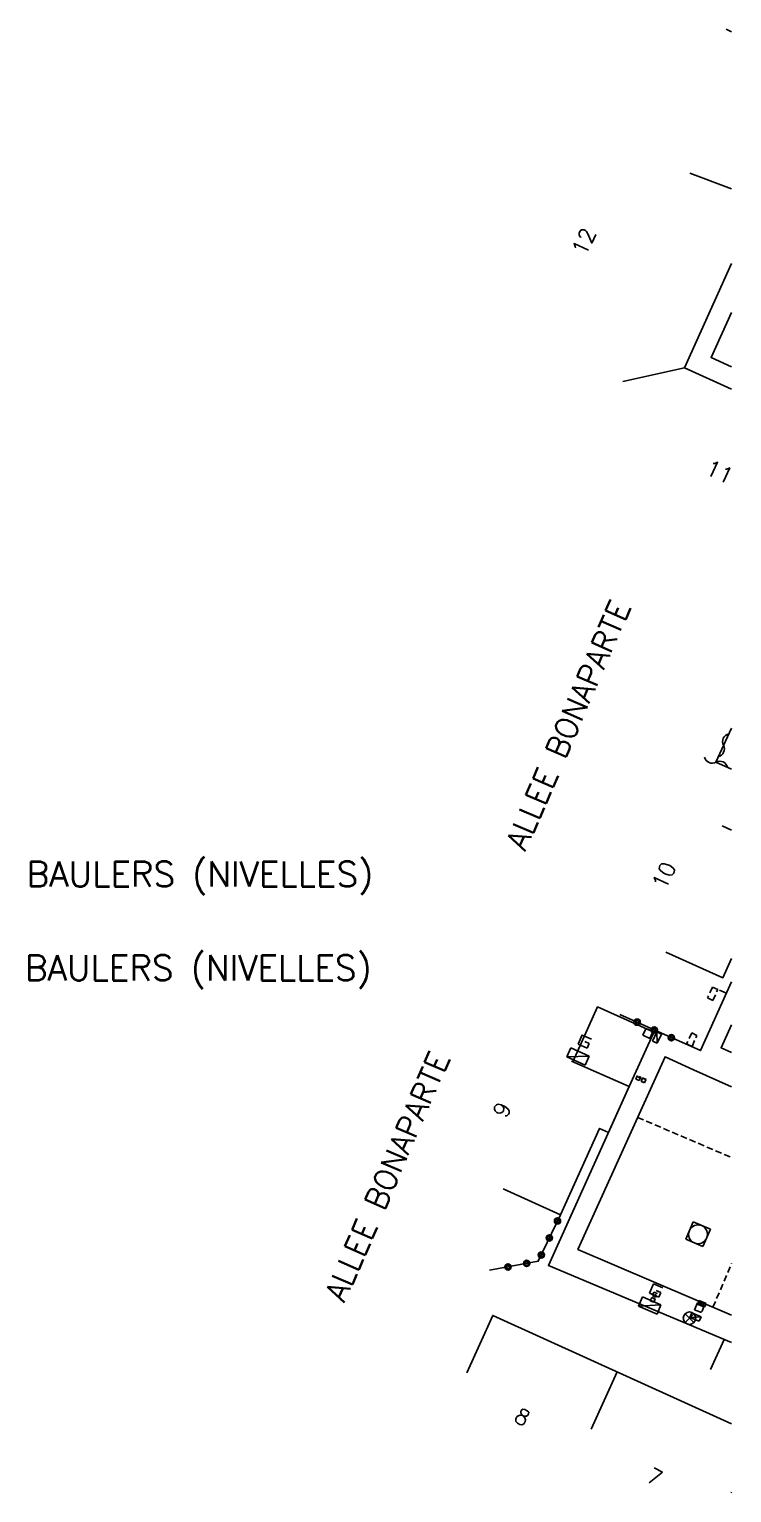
# Model space of a CAD drawing. Header units: millimetres. Extents: x 147000 to 148000, y 144261 to 145000.
# Drawn here: x 147944.1 to 148000, y 144704.2 to 144820.8 of the extents above; entities that cross this region are included whole.
import ezdxf
from ezdxf.enums import TextEntityAlignment as Align

# ---------------------------------------------------------------- set-up
doc = ezdxf.new("R2010")
doc.units = ezdxf.units.MM
doc.linetypes.add('DASHED', pattern=[0.75, 0.5, -0.25])
doc.layers.get('0').update_dxf_attribs({"linetype": 'CONTINUOUS'})
for name, color, linetype in [('W0001', 6, 'DASHED'), ('W0006', 2, 'CONTINUOUS'), ('W0008', 7, 'CONTINUOUS'), ('W0014', 7, 'CONTINUOUS'), ('W0017', 7, 'CONTINUOUS'), ('W0100', 7, 'CONTINUOUS'), ('W0112', 1, 'DASHED'), ('W0310', 3, 'CONTINUOUS'), ('W0322', 7, 'CONTINUOUS'), ('W0400', 7, 'CONTINUOUS'), ('W0420', 7, 'CONTINUOUS'), ('W0425', 7, 'CONTINUOUS'), ('W0432', 7, 'CONTINUOUS'), ('W0438', 7, 'CONTINUOUS'), ('W0469', 7, 'CONTINUOUS'), ('W0980', 7, 'CONTINUOUS'), ('W0989', 7, 'CONTINUOUS'), ('W0991', 7, 'CONTINUOUS'), ('W1102', 7, 'CONTINUOUS')]:
    doc.layers.add(name, color=color, linetype=linetype)
doc.styles.get("Standard").update_dxf_attribs({"font": 'romans.shx', "width": 0.85})

# ---------------------------------------------------------------- blocks, each defined once
blk = doc.blocks.new('T469')
at = {"color": 0, "linetype": 'Continuous', "flags": 128}
for points in [[(-0.35, 0.35), (0.35, -0.35)], [(-0.35, -0.35), (0.35, 0.35)]]:
    blk.add_lwpolyline(points, dxfattribs=at)
at = {"color": 0, "linetype": 'Continuous'}
blk.add_circle((0, 0), 0.5, dxfattribs=at)
blk = doc.blocks.new('T432')
at = {"flags": 128}
for points in [[(-0.4, 2.1), (-0.4, 1.3)], [(-0.4, 1.3), (0.4, 1.3)], [(-0.39, 2.1), (0.41, 2.1)], [(0, 1.7), (0.4, 1.7)], [(0.4, 1.3), (0.4, 1.7)], [(0.8, 0.8), (-0.8, 0.8)], [(-0.8, 0.8), (-0.8, 0)], [(0.8, 0.8), (-0.8, 0)], [(-0.8, 0), (0.8, 0)], [(0.8, 0), (0.8, 0.8)]]:
    blk.add_lwpolyline(points, dxfattribs=at)
blk = doc.blocks.new('T425')
for p, q in [((-0.15, 0.6), (0.15, 0.6)), ((-0.15, 0.6), (-0.15, 0.3)), ((-0.15, 0.3), (0.15, 0.3)), ((-0.15, 0.15), (0.15, 0.15)), ((-0.15, -0.15), (-0.15, 0.15)), ((0, 0.45), (0.15, 0.45)), ((0.15, 0.45), (0.15, 0.3)), ((0.15, 0.15), (0.15, -0.15)), ((0.15, -0.15), (-0.15, -0.15))]:
    blk.add_line(p, q)
blk.add_ellipse((0, 0), major_axis=(-0.106, 0.106), ratio=1, start_param=3.926991, end_param=10.210176)
blk = doc.blocks.new('T400')
for p, q in [((-0.15, 0.3), (0.15, 0.3)), ((-0.15, -0.25), (-0.15, 0.3)), ((-0.15, 0.15), (0.15, 0.15)), ((-0.15, 0), (0.15, 0)), ((0.15, 0.3), (0.15, -0.25)), ((-0.15, -0.15), (0.15, -0.15)), ((-0.15, -0.25), (-0.15, -0.3)), ((-0.15, -0.3), (0.15, -0.3)), ((0.15, -0.3), (0.15, -0.25))]:
    blk.add_line(p, q)
blk = doc.blocks.new('T438')
for p, q in [((-0.4, 0.2), (0.4, 0.2)), ((-0.4, -0.2), (-0.4, 0.2)), ((0.15, 1.1), (-0.3, 1.1)), ((-0.3, 1.1), (-0.3, 0.5)), ((-0.3, 0.5), (0.15, 0.5)), ((0.3, 0.65), (0.3, 0.95)), ((0.4, 0.2), (0.4, -0.2))]:
    blk.add_line(p, q)
at = {"flags": 128}
for points in [[(-0.4, -0.2), (0.4, 0.2)], [(0.4, -0.2), (-0.4, -0.2)]]:
    blk.add_lwpolyline(points, dxfattribs=at)
for centre, major_axis, start_param, end_param in [((0.15, 0.95), (0.106, -0.106), 0.785398, 2.356194), ((0.15, 0.65), (0.106, 0.106), 3.926991, 5.497787)]:
    blk.add_ellipse(centre, major_axis=major_axis, ratio=1, start_param=start_param, end_param=end_param)
blk = doc.blocks.new('T420')
for p, q in [((0.75, 0.75), (-0.75, 0.75)), ((-0.75, 0.75), (-0.75, -0.75)), ((0.75, 0.75), (0.75, -0.75)), ((0.75, -0.75), (-0.75, -0.75))]:
    blk.add_line(p, q)
blk.add_ellipse((0, 0), major_axis=(-0.53, 0.53), ratio=1, start_param=3.926991, end_param=10.210176)
blk = doc.blocks.new('t310o')
at = {"color": 0, "linetype": 'Continuous'}
for centre, start, end in [((-0.5, 0.38), 216.8699, 323.1304), ((0.5, -0.37), 36.8699, 143.1303)]:
    blk.add_arc(centre, 0.625, start, end, dxfattribs=at)
blk = doc.blocks.new('t322o')
at = {"color": 0, "linetype": 'Continuous'}
for radius in [0.25, 0.15]:
    blk.add_circle((0, 0), radius, dxfattribs=at)

msp = doc.modelspace()

# ---------------------------------------------------------------- linework, layer by layer
at = {"layer": 'W0001'}
for points in [[(147992.52, 144734.11), (148000, 144730.92)], [(147998.52, 144719.01), (148000, 144722.48)]]:
    msp.add_lwpolyline(points, dxfattribs=at)
at = {"layer": 'W0006'}
for points in [[(147993.8, 144740.89), (147989.33, 144742.91), (147987.37, 144738.54)], [(148000, 144741.48), (147999.17, 144739.66), (148000, 144739.29)]]:
    msp.add_lwpolyline(points, dxfattribs=at)
at = {"layer": 'W0008'}
for points in [[(148000, 144798.21), (147998.37, 144794.62), (148000, 144793.87)], [(148000, 144736.56), (147996.98, 144737.9), (147994.71, 144738.94), (147987.76, 144723.6), (148000, 144718.38)]]:
    msp.add_lwpolyline(points, dxfattribs=at)
at = {"layer": 'W0014'}
for points in [[(148000, 144792.1), (147996.24, 144793.81), (148000, 144802.1)], [(148000, 144716.19), (147985.41, 144722.33), (147991.84, 144736.58), (147993.9, 144741.05), (147997.54, 144739.43), (148000, 144744.92)]]:
    msp.add_lwpolyline(points, dxfattribs=at)
at = {"layer": 'W0017'}
for points in [[(147999.6, 144744), (147999.04, 144744.25)], [(147999.41, 144716.44), (147998.32, 144714.04)]]:
    msp.add_lwpolyline(points, dxfattribs=at)
at = {"layer": 'W0100'}
for points in [[(148000, 144820.56), (147999.58, 144820.76)], [(147996.69, 144809.31), (148000, 144808.05)], [(148000, 144802.1), (147996.24, 144793.81), (147996.24, 144793.81), (148000, 144792.09)], [(147999.26, 144757.32), (148000, 144756.98)], [(148000, 144746.76), (147999.31, 144745.23), (147994.76, 144747.28)], [(147981.82, 144728.43), (147986.38, 144726.37), (147989.49, 144733.24), (147990.19, 144732.92), (147991.84, 144736.58), (147987.26, 144738.58)], [(147978.91, 144713.79), (147980.98, 144718.35), (148000, 144709.71)], [(148000, 144704.28), (147999.98, 144704.23)]]:
    msp.add_lwpolyline(points, dxfattribs=at)
at = {"layer": 'W0112'}
for points in [[(147998.09, 144743.63), (147998.5, 144743.43), (147998.9, 144744.3), (147998.48, 144744.49)], [(147996.42, 144739.97), (147996.86, 144739.77), (147997.24, 144740.64), (147996.83, 144740.84)]]:
    msp.add_lwpolyline(points, close=True, dxfattribs=at)
at = {"layer": 'W0310'}
msp.add_lwpolyline([(148000, 144761.85), (147998.74, 144762.41), (148000, 144765.1)], dxfattribs=at)
at = {"layer": 'W0322'}
for points in [[(147991.11, 144742.32), (147995.61, 144740.28)], [(147986.38, 144726.37), (147984.61, 144722.66), (147980.73, 144721.94)]]:
    msp.add_lwpolyline(points, dxfattribs=at)
at = {"layer": 'W1102'}
for points in [[(147996.24, 144793.81), (147991.35, 144792.72)], [(147990.88, 144713.85), (147988.82, 144709.3)]]:
    msp.add_lwpolyline(points, dxfattribs=at)

# ---------------------------------------------------------------- block references
at = {"layer": 'W0310'}
for p, rotation in [((147999.36, 144763.74), 64.9122696730983), ((147998.77, 144762.4), 156.0369060649268)]:
    msp.add_blockref('t310o', p, dxfattribs=dict(at, rotation=rotation))
at = {"layer": 'W0322'}
for p, rotation in [((147992.48, 144741.7), 335.6602440256401), ((147993.84, 144741.08), 335.6602440256401), ((147995.21, 144740.46), 335.6602440256401), ((147986.14, 144725.87), 244.4314596372089), ((147985.49, 144724.52), 244.4314596372089), ((147983.68, 144722.49), 190.6332766835634), ((147984.85, 144723.16), 244.4314596372089), ((147982.2, 144722.21), 190.6332766835634)]:
    msp.add_blockref('t322o', p, dxfattribs=dict(at, rotation=rotation))
at = {"layer": 'W0400', "rotation": 246.89529}
msp.add_blockref('T400', (147997.64, 144719.27), dxfattribs=at)
at = {"layer": 'W0420', "rotation": 156.8952869272474}
msp.add_blockref('T420', (147997.33, 144724.81), dxfattribs=at)
at = {"layer": 'W0425'}
for p, rotation in [((147992.99, 144737.06), 65.65396074608789), ((147993.72, 144719.59), 336.8952869273544)]:
    msp.add_blockref('T425', p, dxfattribs=dict(at, rotation=rotation))
at = {"layer": 'W0432'}
for p, rotation in [((147987.61, 144738.6), 335.81502), ((147993.33, 144718.77), 336.8952869273544)]:
    msp.add_blockref('T432', p, dxfattribs=dict(at, rotation=rotation))
at = {"layer": 'W0438'}
for p, rotation in [((147994.06, 144740.47), 65.32090853916445), ((147997.13, 144718.22), 336.8952869273544)]:
    msp.add_blockref('T438', p, dxfattribs=dict(at, rotation=rotation))
at = {"layer": 'W0469'}
msp.add_blockref('T469', (147996.65, 144718.13), dxfattribs=at)

# ---------------------------------------------------------------- texts
at = {"layer": 'W0980'}
for p in [(147943.85, 144753.49), (147943.73, 144746.02)]:
    msp.add_text('BAULERS (NIVELLES)', height=2, dxfattribs=at).set_placement(p, align=Align.MIDDLE_LEFT)
at = {"layer": 'W0989'}
for p in [(147982.76, 144755.6), (147968.35, 144719.65)]:
    msp.add_text('ALLEE BONAPARTE', height=1.75, rotation=66.6, dxfattribs=at).set_placement(p, align=Align.MIDDLE_LEFT)
at = {"layer": 'W0991'}
for s, rotation, p in [('12', 64.8, (147988.8, 144803.59)), ('11', 334.8, (147998.79, 144784.95)), ('10', 64.8, (147995.18, 144753.11)), ('9', 64.8, (147982.28, 144734.46)), ('8', 331.2, (147983.04, 144709.72)), ('7', 331.2, (147993.57, 144704.94))]:
    msp.add_text(s, height=1.25, rotation=rotation, dxfattribs=at).set_placement(p, align=Align.CENTER)

doc.saveas('drawing.dxf')
